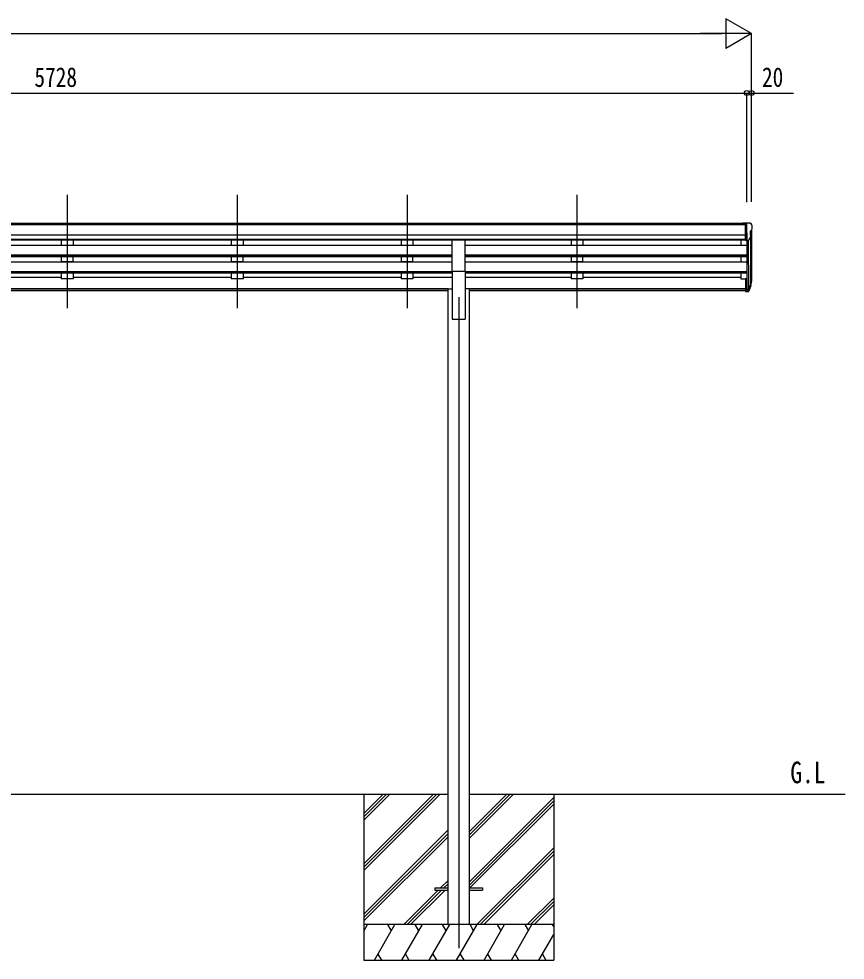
# Model space of a CAD drawing. Units: millimetres, scale not verified. Extents: x -10512 to 10512, y -7425 to 7425.
# Drawn here: x 1416 to 4898, y -4123 to -157 of the extents above; entities that cross this region are included whole.
import ezdxf
from ezdxf.enums import TextEntityAlignment as Align

# ---------------------------------------------------------------- set-up
doc = ezdxf.new("R2010")
doc.units = ezdxf.units.MM
doc.header["$LTSCALE"] = 30
for name, color, linetype in [('0-2_USER1', 3, 'Continuous'), ('0-3_YKK_12', 2, 'Continuous'), ('0-4_YKK_13', 4, 'Continuous'), ('0-5_YKK_A1', 4, 'Continuous'), ('0-6_YKK_D', 6, 'Continuous')]:
    doc.layers.add(name, color=color, linetype=linetype)
doc.styles.add('ＭＳ ゴシック', font='')
doc.styles.get('ＭＳ ゴシック').set_extended_font_data('MS Gothic')

msp = doc.modelspace()

# ---------------------------------------------------------------- linework, layer by layer
at = {"layer": '0-3_YKK_12'}
for p, q in [((1619.55, -898.7), (1619.55, -1376.22)), ((2335.55, -898.7), (2335.55, -1376.22)), ((3051.55, -898.7), (3051.55, -1376.22)), ((3767.55, -898.7), (3767.55, -1376.22)), ((3269.55, -1329.54), (3269.55, -4073.1))]:
    msp.add_line(p, q, dxfattribs=at)
at = {"layer": '0-4_YKK_13'}
for p, q in [((4477.05, -1018.1), (4467.05, -1018.19)), ((4467.05, -1019.71), (4467.05, -1018.19)), ((4477.05, -1090.09), (4477.05, -1018.1)), ((4495.55, -1018.1), (4477.05, -1018.1)), ((4483.55, -1091.09), (4483.55, -1018.1)), ((4495.55, -1018.1), (4497.88, -1018.25)), ((4498.64, -1018.67), (4502.71, -1024.48)), ((4505.55, -1027.48), (4505.55, -1028.1)), ((4497.55, -1052.62), (4497.55, -1068.89)), ((4503.02, -1049.29), (4497.7, -1052.36)), ((3242.05, -1220.53), (3242.05, -1088.73)), ((3242.05, -1088.73), (3297.05, -1088.73)), ((3297.05, -1220.53), (3297.05, -1088.73)), ((4477.05, -1090.09), (4483.55, -1090.09)), ((4483.55, -1091.09), (4488.76, -1090.77)), ((4491.17, -1089.28), (4500.18, -1073.68)), ((3242.05, -1220.53), (3297.05, -1220.53)), ((4477.05, -1251.83), (4477.05, -1305.86)), ((4477.05, -1251.83), (4483.55, -1251.83)), ((4483.55, -1251.83), (4483.55, -1306.6)), ((4501.85, -1264.64), (4498.58, -1271.7)), ((4502.46, -1266.02), (4498.58, -1273.97)), ((4477.05, -1291.96), (4483.55, -1291.96)), ((4477.05, -1296.84), (4483.55, -1296.84)), ((4477.05, -1305.86), (4483.55, -1305.86)), ((4483.55, -1296.86), (4488.68, -1296.86)), ((4483.55, -1298.67), (4488.4, -1298.67)), ((4483.55, -1306.6), (4488.4, -1306.6)), ((4489.98, -1296.18), (4497.74, -1280.78)), ((4499.19, -1281.13), (4490.99, -1297.31)), ((4499.8, -1281.7), (4490.99, -1305.25)), ((4500.14, -1277.29), (4499.8, -1281.7)), ((3169.35, -3818.6), (3169.35, -3827.6)), ((3169.35, -3818.6), (3224.15, -3818.6)), ((3169.35, -3827.6), (3224.15, -3827.6)), ((3314.55, -3818.6), (3369.35, -3818.6)), ((3314.55, -3827.6), (3369.35, -3827.6)), ((3369.35, -3818.6), (3369.35, -3827.6))]:
    msp.add_line(p, q, dxfattribs=at)
for centre, radius, start, end in [((4497.82, -1019.25), 1, 35, 86.5), ((4502.55, -1027.48), 3, 0, 87), ((4303.55, -1028.1), 202, 355.05096, 0), ((4497.85, -1052.62), 0.3, 120, 180), ((4497.85, -1068.89), 0.3, 180, 265.2833), ((4497.58, -1072.18), 3, 330, 85.2833), ((4498.65, -1044.92), 6.18, 315.00103, 354.2965), ((4488.58, -1087.78), 3, 273.5, 330), ((4472.96, -1255.14), 30.41, 341.80266, 352.8448), ((4474.37, -1256.9), 29.53, 342.01856, 353.49194)]:
    msp.add_arc(centre, radius, start, end, dxfattribs=at)
for centre, major_axis, ratio, start_param, end_param in [((4415.69, -1250.66), (-87.93, 4.42), 0.541684, 3.060334, 3.2172517), ((4414.9, -1257.33), (89.06, 1.43), 0.57596, 6.1985533, 6.3701348), ((4488.4, -1295.96), (3, 0), 0.90356, 4.712389, 5.7595865), ((4488.4, -1303.89), (-3, 0), 0.90356, 1.5707963, 2.6179939), ((4488.68, -1295.5), (1.5, 0), 0.90356, 4.712389, 5.7595865), ((4413.63, -1257.24), (88.05, 0), 0.90356, 5.9828017, 6.0168888), ((4498.84, -1277.29), (-1.3, 0), 0.90356, 2.9359903, 4.9130961), ((4412.92, -1261.1), (89.07, 0), 0.90356, 6.0316505, 6.077583)]:
    msp.add_ellipse(centre, major_axis=major_axis, ratio=ratio, start_param=start_param, end_param=end_param, dxfattribs=at)
at = {"layer": '0-5_YKK_A1'}
for p, q in [((4477.05, -1019.71), (-1227.95, -1019.71)), ((4477.05, -1024.93), (-1227.95, -1024.93)), ((4477.05, -1068.46), (-1237.95, -1068.46)), ((4483.55, -1059.21), (4483.55, -1251.83)), ((4503.55, -1048.68), (4503.55, -1251.46)), ((4477.05, -1086.31), (-1237.95, -1086.31)), ((3242.05, -1089.56), (-2.95, -1089.56)), ((1594.55, -1089.66), (1594.55, -1111.52)), ((1644.55, -1089.66), (1644.55, -1111.52)), ((2310.55, -1089.66), (2310.55, -1111.52)), ((2360.55, -1089.66), (2360.55, -1111.52)), ((3026.55, -1089.66), (3026.55, -1111.52)), ((3076.55, -1089.66), (3076.55, -1111.52)), ((4477.05, -1089.56), (3297.05, -1089.56)), ((3742.55, -1089.66), (3742.55, -1111.52)), ((3792.55, -1089.66), (3792.55, -1111.52)), ((4458.55, -1089.56), (4458.55, -1111.62)), ((4489.55, -1090.61), (4489.56, -1296.61)), ((4498.58, -1076.45), (4498.58, -1278.17)), ((3242.05, -1111.62), (-2.95, -1111.62)), ((1644.55, -1111.52), (1594.55, -1111.52)), ((2360.55, -1111.52), (2310.55, -1111.52)), ((3076.55, -1111.52), (3026.55, -1111.52)), ((4483.55, -1111.62), (3297.05, -1111.62)), ((3792.55, -1111.52), (3742.55, -1111.52)), ((3242.05, -1153.5), (-2.95, -1153.5)), ((3242.05, -1154.99), (-2.95, -1154.99)), ((3242.05, -1159.31), (-2.95, -1159.31)), ((3242.05, -1181.72), (-2.95, -1181.72)), ((1594.55, -1159.31), (1594.55, -1181.62)), ((1644.55, -1181.62), (1594.55, -1181.62)), ((1644.55, -1181.62), (1644.55, -1159.31)), ((2310.55, -1159.31), (2310.55, -1181.62)), ((2360.55, -1181.62), (2310.55, -1181.62)), ((2360.55, -1181.62), (2360.55, -1159.31)), ((3026.55, -1159.31), (3026.55, -1181.62)), ((3076.55, -1181.62), (3026.55, -1181.62)), ((3076.55, -1181.62), (3076.55, -1159.31)), ((4483.55, -1153.5), (3297.05, -1153.5)), ((4483.55, -1154.99), (3297.05, -1154.99)), ((4483.55, -1159.31), (3297.05, -1159.31)), ((4483.55, -1181.72), (3297.05, -1181.72)), ((3742.55, -1159.31), (3742.55, -1181.62)), ((3792.55, -1181.62), (3742.55, -1181.62)), ((3792.55, -1181.62), (3792.55, -1159.31)), ((4458.55, -1159.31), (4458.55, -1181.72)), ((3242.05, -1223.6), (-2.95, -1223.6)), ((3242.05, -1225.1), (-2.95, -1225.1)), ((3242.05, -1229.41), (-2.95, -1229.41)), ((1594.55, -1229.41), (1594.55, -1252.46)), ((1644.55, -1229.41), (1644.55, -1252.46)), ((2310.55, -1229.41), (2310.55, -1252.46)), ((2360.55, -1229.41), (2360.55, -1252.46)), ((3026.55, -1229.41), (3026.55, -1252.46)), ((3076.55, -1229.41), (3076.55, -1252.46)), ((3242.05, -1220.53), (3242.05, -1423.1)), ((3297.05, -1220.53), (3297.05, -1423.1)), ((4483.55, -1223.6), (3297.05, -1223.6)), ((4483.55, -1225.1), (3297.05, -1225.1)), ((4483.55, -1229.41), (3297.05, -1229.41)), ((3742.55, -1229.41), (3742.55, -1252.46)), ((3792.55, -1229.41), (3792.55, -1252.46)), ((4458.55, -1229.41), (4458.55, -1252.46)), ((1594.55, -1247.52), (928.55, -1247.52)), ((1644.55, -1252.46), (1594.55, -1252.46)), ((2310.55, -1247.52), (1644.55, -1247.52)), ((2360.55, -1252.46), (2310.55, -1252.46)), ((3026.55, -1247.52), (2360.55, -1247.52)), ((3076.55, -1252.46), (3026.55, -1252.46)), ((3242.05, -1247.52), (3076.55, -1247.52)), ((3742.55, -1247.52), (3297.05, -1247.52)), ((3792.55, -1252.46), (3742.55, -1252.46)), ((4458.55, -1247.52), (3792.55, -1247.52)), ((4458.55, -1252.46), (4477.05, -1252.46)), ((3224.35, -1294.53), (14.75, -1294.53)), ((3224.35, -1295.93), (14.75, -1295.93)), ((3224.35, -1303.62), (14.75, -1303.62)), ((3224.35, -3973.1), (3224.35, -1294.1)), ((3224.35, -1294.1), (3242.05, -1294.1)), ((3314.75, -1294.1), (3297.05, -1294.1)), ((3314.75, -3973.1), (3314.75, -1294.1)), ((4477.05, -1294.53), (3314.75, -1294.53)), ((4477.05, -1295.93), (3314.75, -1295.93)), ((4477.05, -1303.62), (3314.75, -1303.62)), ((3242.05, -1423.1), (3297.05, -1423.1)), ((14.55, -3423.1), (3224.55, -3423.1)), ((2869.35, -3423.1), (2869.35, -4123.1)), ((2869.35, -3717.28), (3163.53, -3423.1)), ((2869.35, -3731.42), (3177.67, -3423.1)), ((2869.35, -3745.57), (3191.81, -3423.1)), ((2869.35, -3533.43), (2979.68, -3423.1)), ((2869.35, -3519.29), (2965.54, -3423.1)), ((2869.35, -3505.15), (2951.4, -3423.1)), ((3314.55, -3423.1), (4897.59, -3423.1)), ((3314.55, -3608.73), (3500.18, -3423.1)), ((3314.55, -3594.59), (3486.04, -3423.1)), ((3314.55, -3580.45), (3471.9, -3423.1)), ((3314.55, -3792.58), (3669.35, -3437.78)), ((3669.35, -3423.1), (3669.35, -4123.1)), ((3314.55, -3806.72), (3669.35, -3451.93)), ((3316.81, -3818.6), (3669.35, -3466.07)), ((2869.35, -3929.41), (3224.15, -3574.62)), ((2869.35, -3943.55), (3224.15, -3588.76)), ((2869.35, -3957.7), (3224.15, -3602.9)), ((3346.16, -3973.1), (3669.35, -3649.91)), ((3360.3, -3973.1), (3669.35, -3664.06)), ((3374.44, -3973.1), (3669.35, -3678.2)), ((3192.29, -3818.6), (3224.15, -3786.75)), ((3206.43, -3818.6), (3224.15, -3800.89)), ((3037.79, -3973.1), (3183.29, -3827.6)), ((3051.93, -3973.1), (3197.43, -3827.6)), ((3066.08, -3973.1), (3211.58, -3827.6)), ((3220.58, -3818.6), (3224.15, -3815.03)), ((3558.29, -3973.1), (3669.35, -3862.05)), ((3572.43, -3973.1), (3669.35, -3876.19)), ((3586.58, -3973.1), (3669.35, -3890.33)), ((3669.35, -3973.1), (2869.35, -3973.1)), ((2869.35, -4000.61), (2885.23, -3973.1)), ((2914.1, -4123.1), (3000.7, -3973.1)), ((2985.7, -3999.08), (2970.7, -3973.1)), ((3029.57, -4123.1), (3116.17, -3973.1)), ((3101.17, -3999.09), (3086.17, -3973.1)), ((3145.04, -4123.1), (3231.64, -3973.1)), ((3216.64, -3999.09), (3201.64, -3973.1)), ((3260.51, -4123.1), (3347.11, -3973.1)), ((3332.11, -3999.09), (3317.11, -3973.1)), ((3375.98, -4123.1), (3462.58, -3973.1)), ((3447.58, -3999.09), (3432.58, -3973.1)), ((3491.45, -4123.1), (3578.05, -3973.1)), ((3548.05, -3973.1), (3563.05, -3999.08)), ((3663.52, -3973.1), (3669.35, -3983.2)), ((3606.92, -4123.1), (3669.35, -4014.97)), ((2869.35, -4123.1), (3669.35, -4123.1)), ((2929.09, -4097.12), (2944.09, -4123.1)), ((3044.57, -4097.12), (3059.56, -4123.1)), ((3160.04, -4097.12), (3175.04, -4123.1)), ((3275.51, -4097.12), (3290.51, -4123.1)), ((3390.98, -4097.12), (3405.97, -4123.1)), ((3506.45, -4097.12), (3521.44, -4123.1)), ((3621.92, -4097.12), (3636.91, -4123.1))]:
    msp.add_line(p, q, dxfattribs=at)
at = {"layer": '0-6_YKK_D'}
for p, q in [((4503.55, -219.71), (4395.3, -157.21)), ((4395.3, -157.21), (4395.3, -282.21)), ((-4003.45, -219.71), (4378.55, -219.71)), ((4503.55, -219.71), (4287.04, -219.71)), ((4503.55, -219.71), (4395.3, -282.21)), ((4503.55, -928.28), (4503.55, -218.71)), ((-1244.45, -469.71), (4483.55, -469.71)), ((4483.55, -929.28), (4483.55, -468.71)), ((4483.55, -929.28), (4483.55, -468.71)), ((4503.55, -927.28), (4503.55, -468.71))]:
    msp.add_line(p, q, dxfattribs=at)
msp.add_lwpolyline([(4483.55, -469.71), (4503.55, -469.71), (4680.05, -469.71)], dxfattribs=at)
for centre in [(4483.55, -469.71), (4483.55, -469.71), (4503.55, -469.71)]:
    msp.add_circle(centre, 10.62, dxfattribs=at)

# ---------------------------------------------------------------- texts
at = {"layer": '0-2_USER1', "style": 'ＭＳ ゴシック', "width": 0.8}
msp.add_text('G.L', height=90.91, dxfattribs=at).set_placement((4666.56, -3404.86), align=Align.BOTTOM_LEFT)
at = {"layer": '0-6_YKK_D', "style": 'ＭＳ ゴシック', "width": 0.8}
for s, p in [('5728', (1481.55, -468.71)), ('20', (4547.05, -468.71))]:
    msp.add_text(s, height=82.48, dxfattribs=at).set_placement(p, align=Align.BOTTOM_LEFT)

doc.saveas('drawing.dxf')
